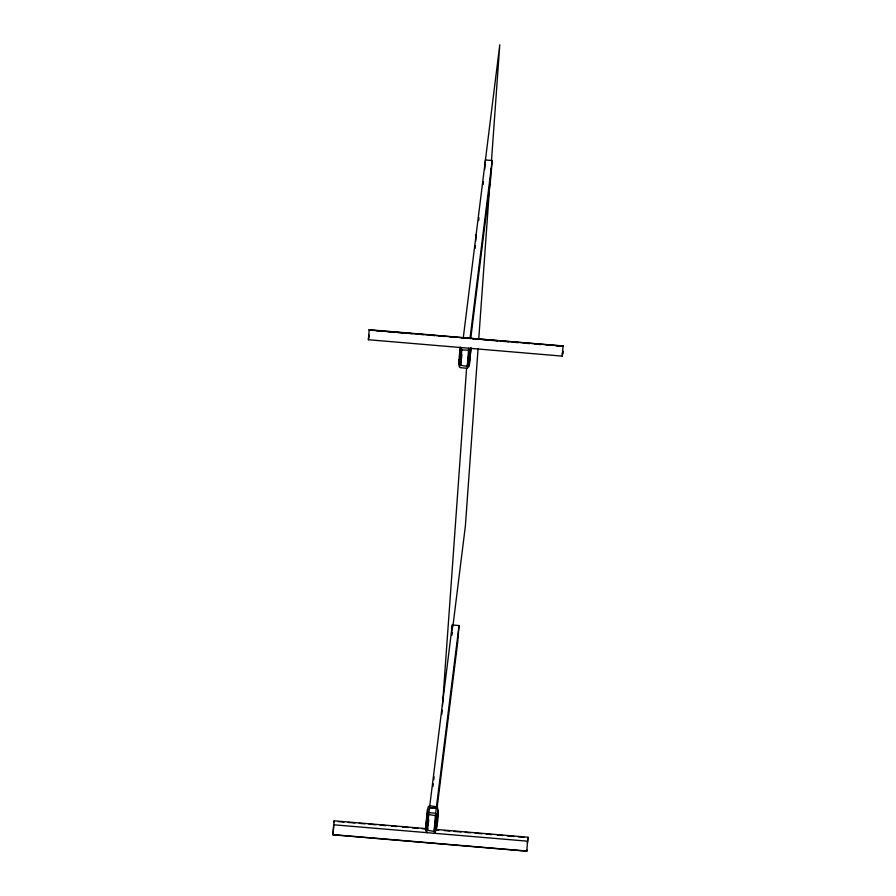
<?xml version="1.0" encoding="UTF-8"?>
<svg xmlns="http://www.w3.org/2000/svg" width="896" height="896" viewBox="0 0 896 896"><rect width="100%" height="100%" fill="white"/><g stroke="black" fill="none" stroke-linecap="round" stroke-linejoin="round"><path stroke-width="1.34" d="M368.659 336.728L368.626 337.49M369.186 330.053L563.069 345.946L556.069 345.856M368.962 334.869L368.402 339.73L562.262 356.126L562.822 351.266L562.486 353.886L562.52 353.125M441.862 714.246L442.165 710.058M442.456 705.88L466.592 368.267M475.171 248.293L475.373 245.504M475.664 241.315L476.168 234.349M478.038 348.925L465.371 526.098L452.794 627.099M478.733 339.158L490.202 178.73M490.605 173.141L490.896 168.963M491.501 160.586L499.778 44.8L463.198 338.464M368.402 339.73L369.208 329.538M526.904 849.867L526.781 851.2L332.92 834.803L333.704 824.779L527.565 841.176L528.058 837.234L436.005 829.438M426.25 828.621L334.197 820.826L334.062 822.416M471.072 348.018L469.022 366.52L467.13 368.256L460.398 367.685L459.435 367.091L458.674 363.754L460.174 347.088M459.536 356.843L460.085 349.888M459.682 363.843L461.07 350.011L468.552 350.09L469.414 352.05L468.429 364.582L467.275 366.374L459.872 365.187L461.093 349.966M461.821 349.518L460.544 365.803L461.922 354.749M427.269 832.698L425.667 830.659L425.544 828.766L428.187 806.725L429.699 805.739L437.394 806.904C438.939 815.102 437.752 824.947 435.053 832.843L434 833.269M427.392 809.323L425.544 828.766M426.552 828.856L427.538 816.323L428.691 814.531L436.094 815.718L435.299 829.595L434.146 831.387L426.742 830.2L427.963 814.979M428.691 814.531L427.414 830.816L427.762 828.05M468.552 350.09L467.275 366.374L469.347 349.776M469.291 357.672L469.952 349.317M469.448 364.672L470.938 347.995M484.691 169.478L485.43 159.97L492.162 160.541L490.885 176.826L470.725 338.71M435.422 815.102L434.146 831.387L436.218 814.789M436.162 822.685L436.822 814.33M436.318 829.674L438.155 810.242M451.562 634.48L452.301 624.982L459.032 625.554L457.755 641.838L437.08 807.867M562.262 356.126L563.069 345.946M526.781 851.2L527.565 841.176M528.058 837.234L527.43 843.192M332.92 834.803L334.197 820.826M458.674 363.754L459.189 359.61M478.643 220.539L478.99 217.773M483.123 184.565L483.47 181.798M470.109 337.646L492.162 160.541M469.414 352.05L469.762 349.294M468.429 364.582L469.123 359.05M428.859 813.154L452.301 624.982M428.792 819.75L428.277 823.906L427.414 821.946M432.925 786.542L433.272 783.776M433.787 779.632L434.134 776.866M451.752 635.398L452.099 632.632M435.602 813.714L459.032 625.554M436.285 817.062L436.632 814.296M435.299 829.595L435.826 825.44M470.31 357.762L469.034 360.92M436.755 824.622L437.17 822.763M459.659 351.232L460.454 348.634L461.966 347.637M426.53 816.234L427.325 813.635L428.837 812.65L435.568 813.221L437.17 815.248L437.293 817.152M468.138 359.464L468.899 358.971M435.008 824.477L435.77 823.984M369.186 329.706L563.046 346.102M376.163 330.646L381.741 331.117M387.318 331.587L391.496 331.934M397.085 332.416L402.662 332.886M408.24 333.357L412.418 333.704M419.395 334.298L423.573 334.656M429.162 335.126L434.739 335.597M438.917 335.955L444.494 336.426M450.072 336.896L455.661 337.366M461.238 337.837L465.416 338.195M472.394 338.778L476.571 339.136M482.16 339.606L487.738 340.077M491.915 340.435L497.493 340.906M503.07 341.376L508.659 341.846M514.237 342.317L518.414 342.675M523.992 343.146L529.57 343.616M535.158 344.086L540.736 344.568M546.314 345.038L550.491 345.386M338.352 821.598L343.93 822.069M348.107 822.427L355.085 823.01M359.274 823.368L364.851 823.838M369.029 824.197L376.006 824.779M380.184 825.138L385.762 825.608M391.35 826.078L396.928 826.549M402.506 827.03L408.083 827.501M412.261 827.848L417.85 828.318M422.027 828.677L426.216 829.035M435.971 829.853L438.76 830.088M444.349 830.57L449.926 831.04M454.104 831.387L461.082 831.981M465.259 832.339L470.848 832.81M475.026 833.157L482.003 833.75M486.181 834.109L491.758 834.579M497.347 835.05L502.925 835.52M507.102 835.878L514.08 836.461M518.258 836.819L523.835 837.29M332.942 834.635L526.803 851.032M468.698 348.208L470.299 350.246L470.422 352.139M460.298 360.181L461.261 360.774M427.168 825.194L428.131 825.787M461.406 358.893L460.544 356.933M436.285 808.192L429.554 807.621L436.184 808.282"/></g></svg>
